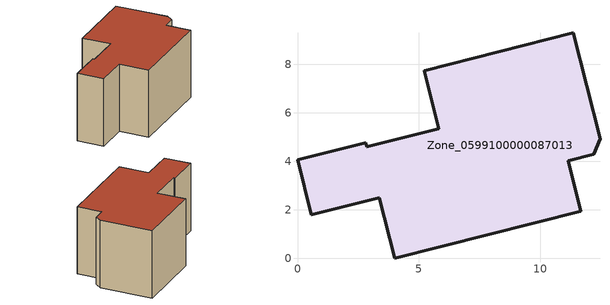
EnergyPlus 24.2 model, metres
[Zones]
Zone_0599100000087013
 floor ground (C_G): 0.56,1.8 0,4.05 2.82,4.75 2.85,4.6 5.82,5.34 5.23,7.73 11.38,9.29 12.47,4.93 12.22,4.28 11.16,4.01 11.68,1.93 4.01,0 3.38,2.5 z0
 wall outside (C_F): 0,4.05 0.56,1.8 3.38,2.5 4.01,0 11.68,1.93 11.16,4.01 12.22,4.28 12.47,4.93 11.38,9.29 5.23,7.73 5.82,5.34 2.85,4.6 2.82,4.75 0,4.05 z0:5.89
 roof outside (C_R): 12.47,4.93 11.38,9.29 5.23,7.73 5.82,5.34 2.85,4.6 2.82,4.75 0,4.05 0.56,1.8 3.38,2.5 4.01,0 11.68,1.93 11.16,4.01 12.22,4.28 z5.89
[BUILDING]
Pand.0599100000087013: North Axis=0; Terrain=City; Loads Convergence Tolerance Value=0.04; Temperature Convergence Tolerance Value=0.4; Solar Distribution=FullExterior; Maximum Number of Warmup Days=25; Minimum Number of Warmup Days=1
[Site:Location]
Rotterdam.The.Hague.AP_ZH_NLD Design_Conditions: Latitude=51.96; Longitude=4.45; Time Zone=1; Elevation=-4.5
[SITE:GROUNDTEMPERATURE:BUILDINGSURFACE]
18, 18, 18, 18, 18, 18, 18, 18, 18, 18, 18, 18
[MATERIAL] Thermal Absorptance=0.9; Solar Absorptance=0.7; Visible Absorptance=0.7
Name | Roughness | Thickness | Conductivity | Density | Specific Heat
G.TI.1965-1974 | MediumSmooth | 0.15 | 0.882353 | 540 | 1210
F.TI.1965-1974 | Rough | 0.3 | 0.697674 | 1920 | 840
R.TI.1965-1974 | MediumRough | 0.2 | 0.232558 | 1500 | 1000
[CONSTRUCTION]
C_G: G.TI.1965-1974
C_F: F.TI.1965-1974
C_R: R.TI.1965-1974
[ZONE]
Zone_0599100000087013: Type=1; Multiplier=1; Ceiling Height=Autocalculate; Volume=Autocalculate; Floor Area=autocalculate; Part of Total Floor Area=Yes
[ZONEINFILTRATION:DESIGNFLOWRATE]
Infil_Zone_0599100000087013: Zone or ZoneList or Space or SpaceList=Zone_0599100000087013; Schedule=AlwaysOn; Design Flow Rate Calculation Method=Flow/Area; Flow Rate per Floor Area=0.003; Constant Term Coefficient=1; Temperature Term Coefficient=0; Velocity Term Coefficient=0; Velocity Squared Term Coefficient=0
[HVACTEMPLATE:ZONE:IDEALLOADSAIRSYSTEM]
Zone_0599100000087013: Maximum Heating Supply Air Temperature=50; Minimum Cooling Supply Air Temperature=13; Maximum Heating Supply Air Humidity Ratio=0.0156; Minimum Cooling Supply Air Humidity Ratio=0.0077; Heating Limit=NoLimit; Cooling Limit=NoLimit; Dehumidification Control Type=ConstantSensibleHeatRatio; Cooling Sensible Heat Ratio=0.7; Dehumidification Setpoint=60; Humidification Control Type=None; Humidification Setpoint=30; Outdoor Air Method=None; Outdoor Air Flow Rate per Person=0.00944; Outdoor Air Flow Rate per Zone Floor Area=0; Outdoor Air Flow Rate per Zone=0; Demand Controlled Ventilation Type=None; Outdoor Air Economizer Type=NoEconomizer; Heat Recovery Type=None; Sensible Heat Recovery Effectiveness=0.7; Latent Heat Recovery Effectiveness=0.65
[ZONECONTROL:THERMOSTAT]
ThermostatControl_Zone_0599100000087013: Zone or ZoneList=Zone_0599100000087013; Control Type Schedule=DualSetpointControlType; Control 1=Thermostat_Zone_0599100000087013; Temperature Difference Between Cutout And Setpoint=0
[THERMOSTATSETPOINT:DUALSETPOINT]
Thermostat_Zone_0599100000087013: Heating Setpoint Temperature Schedule=HeatingSetpoint_Zone_0599100000087013; Cooling Setpoint Temperature Schedule=CoolingSetpoint_Zone_0599100000087013
[SCHEDULE:COMPACT]
HeatingSetpoint_Zone_0599100000087013: Through: 12/31, For: AllDays, Until: 24:00, 21
CoolingSetpoint_Zone_0599100000087013: Through: 12/31, For: AllDays, Until: 24:00, 24
DualSetpointControlType: Through: 12/31, For: AllDays, Until: 24:00, 4
AlwaysOn: Through: 12/31, For: AllDays, Until: 24:00, 1
